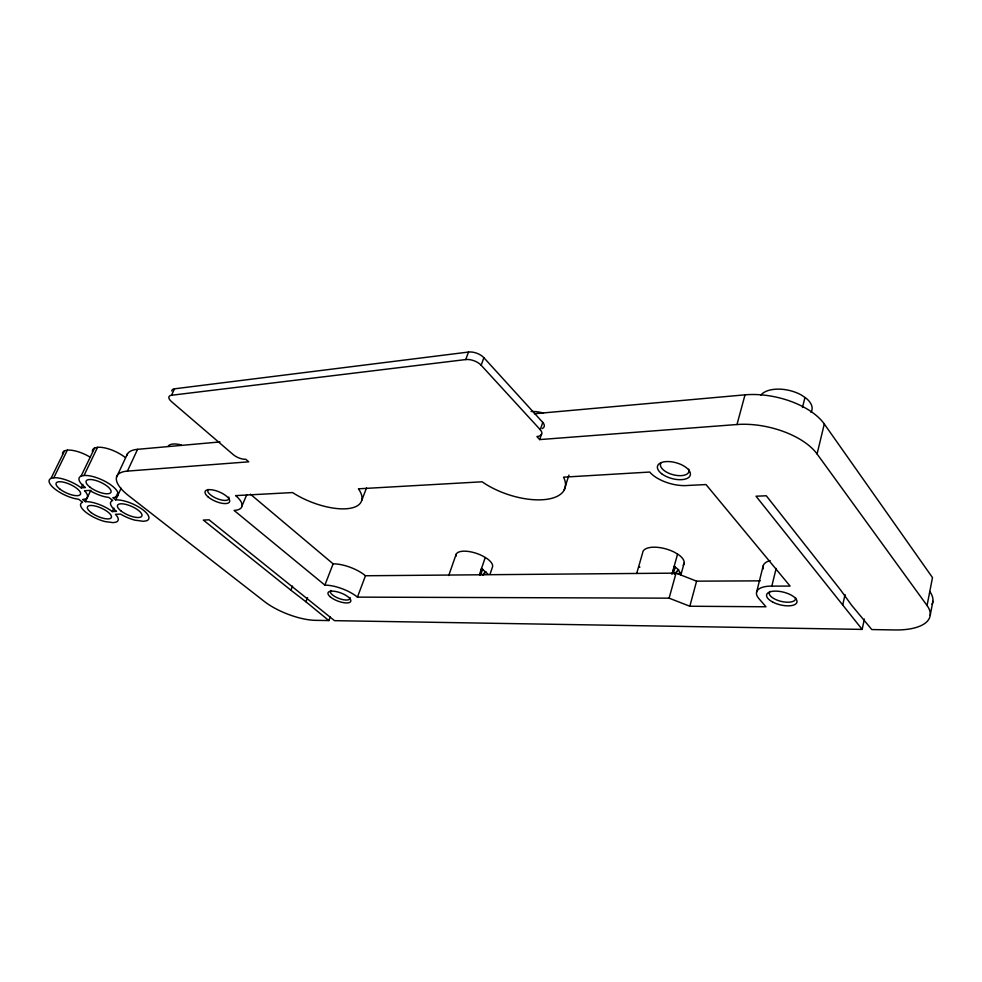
<?xml version="1.0" encoding="UTF-8"?>
<svg xmlns="http://www.w3.org/2000/svg" width="982" height="982" viewBox="0 0 982 982"><rect width="100%" height="100%" fill="white"/><g stroke="black" fill="none" stroke-linecap="round" stroke-linejoin="round"><path stroke-width="1.47" d="M672.842 573.365L674.204 566.233L678.537 569.707L680.857 575.022L684.172 562.993M930.212 615.284L932.9 601.352M864.369 619.065L862.159 629.401L756.03 496.217L766.291 495.775L840.506 589.875L851.48 605.072L871.795 629.56L894.933 629.953A54.697 23.028 12.1 0 0 927.057 605.526L932.495 577.612L824.291 423.991A59.595 30.552 13 0 0 745.019 394.838L534.404 413.729M480.223 574.986L481.524 568.504L488.005 574.151M842.716 605.01L845.036 594.54M927.057 605.526L817.073 453.966L824.291 423.991M771.815 586.119L790.093 586.082L706.009 484.556L688.357 485.427A28.343 13.625 15.4 0 1 650.808 473.263L649.753 472.047L563.533 477.166A52.353 24.01 18.6 0 1 542.211 499.764A52.353 24.01 18.6 0 1 482.113 481.794L358.442 488.815A47.075 19.407 21.8 0 1 345.75 508.799A47.075 19.407 21.8 0 1 292.538 492.559L235.619 495.615A26.526 10.127 23 0 1 234.072 510.407L324.882 585.125A24.305 8.654 20.8 0 1 357.436 597.13L669.11 598.161L689.83 606.238L765.972 606.778L758.534 598.161A26.023 10.912 13.8 0 1 771.815 586.119L776.161 568.431M802.454 407.53L804.97 397.489M756.619 592.097L763.174 565.878M171.789 391.02A9.894 4.198 24.7 0 1 174.514 388.811L468.5 352.047A11.539 5.929 20.1 0 1 483.88 357.706L542.751 422.383L540.284 429.735A11.06 5.352 18.4 0 1 536.884 436.56L539.683 439.592L736.991 424.519L745.019 394.838M689.83 606.238L696.594 581.16L760.228 580.853M671.946 574.347L677.568 554.13M669.11 598.161L676.046 573.12L696.594 581.16M636.68 573.476L642.633 552.866A21.432 9.243 15.8 0 1 653.631 547.195A21.432 9.243 15.8 0 1 674.536 552.277L678.746 554.842A21.432 9.243 15.8 0 1 683.19 565.215M564.036 490.349L568.922 475.116M539.683 439.592L541.512 434.118M673.186 573.562L675.383 566.945M489.993 574.384L492.289 567.547A19.272 7.758 19 0 0 486.385 558.144L482.346 555.812A19.272 7.758 19 0 0 463.885 551.172A19.272 7.758 19 0 0 455.93 556.291M479.425 574.654L485.255 557.494M448.737 575.513L456.164 554.241M480.689 574.765L482.653 569.155M540.284 429.735L481.155 365.243L483.88 357.706M330.283 616.721L328.823 620.563L315.492 620.342A39.17 13.466 21.3 0 1 264.416 601.512L128.679 495.738A43.171 15.859 23.7 0 1 127.427 471.102L248.728 461.822L245.782 459.281A9.476 3.879 23.2 0 1 233.348 454.703L171.469 401.589A9.918 4.161 24.6 0 1 171.531 395.255L465.726 359.559L468.5 352.047M357.436 597.13L365.464 575.759L676.046 573.12M324.882 585.125L333.119 563.852L250.459 494.228M361.683 500.513L366.544 487.931M328.823 620.563L305.918 601.77L307.538 597.645M305.918 601.77L290.893 590.194L292.538 586.045M242.075 505.755L246.801 494.633M171.531 395.255L174.514 388.811M90.393 457.293A20.72 7.537 24.8 0 0 67.341 450.137L64.542 450.824L51.003 478.394A20.904 7.255 24.6 0 0 53.801 488.115A20.904 7.255 24.6 0 0 74.325 498.488L78.72 499.298L82.586 502.219A20.438 7.021 24 0 0 84.931 511.462A20.438 7.021 24 0 0 104.951 521.552L113.163 522.645L116.023 522.142A20.438 7.021 24 0 0 115.471 514.335L120.541 514.089A20.782 7.316 23.8 0 0 135.025 520.19L143.482 521.307L146.478 520.804A20.782 7.316 23.8 0 0 141.113 508.529A20.782 7.316 23.8 0 0 115.692 499.887L121.117 488.263M112.329 511.585L116.502 511.364A20.782 7.316 23.8 0 1 112.746 500.464L108.867 497.481L104.338 496.647A21.26 7.561 24.4 0 1 89.546 490.399L84.489 490.73A20.904 7.255 24.6 0 1 85.422 498.966L82.586 499.531L85.409 501.667A20.438 7.021 24 0 1 112.329 511.585L113.937 508.124M127.427 471.102L137.59 449.326L220.005 441.937M115.692 499.887L112.869 497.714L115.839 497.125L117.705 493.136M116.539 477.154L127.537 453.696M85.409 501.667L90.847 490.251M51.003 478.394L53.801 477.768A20.904 7.255 24.6 0 1 81.211 487.87L85.385 487.588A21.26 7.561 24.4 0 1 81.089 476.123L84.022 475.484L97.549 447.313A21.064 7.868 24.6 0 1 125.254 457.514M81.211 487.87L82.881 484.372M81.089 476.123L94.616 448.025L97.549 447.313M53.801 477.768L67.341 450.137M483.095 575.047L485.857 571.647L482.788 574.617M674.941 574.065L678.537 569.707L674.376 574.04M678.132 573.954L680.403 572.457M862.159 629.401L334.506 620.661L209.068 519.822L203.311 520.067L290.893 590.194M639.601 566.639L639.761 567.351M126.629 455.648A42.864 16.326 23.9 0 1 137.59 449.326M736.991 424.519A60.172 29.841 13.3 0 1 817.073 453.966M465.726 359.559A11.563 5.892 20.1 0 1 481.155 365.243M542.751 422.383A11.035 5.389 18.4 0 1 542.346 428.52M168.229 446.049A19.431 7.672 23.9 0 1 181.167 444.883M810.985 412.354A26.944 14.178 12.5 0 0 806.369 398.447L801.324 394.997A26.944 14.178 12.5 0 0 760.792 395.243M929.782 591.508A54.452 23.335 12 0 1 932.065 604.323M795.469 597.559A13.515 5.696 13.7 0 1 781.046 601.365A13.515 5.696 13.7 0 1 770.048 591.336M688.701 469.175A14.718 7.107 15.3 0 1 674.069 474.969A14.718 7.107 15.3 0 1 661.009 462.841M84.022 475.484A21.26 7.561 24.4 0 1 109.874 484.249A21.26 7.561 24.4 0 1 115.839 497.125M92.431 451.511A21.064 7.868 24.6 0 1 94.616 448.025M62.578 454.224A20.72 7.537 24.8 0 1 64.542 450.824M531.09 411.483A23.494 11.489 18.2 0 1 543.5 413.091M333.119 563.852A24.133 8.924 20.8 0 1 365.464 575.759M763.26 568.873A25.802 11.207 13.5 0 1 770.146 560.562M228.781 497.052A11.489 4.394 23 0 1 217.967 498.979A11.489 4.394 23 0 1 208.074 489.417M350.034 597.522A10.52 3.768 20.8 0 1 339.134 598.529A10.52 3.768 20.8 0 1 330.934 590.477M772.736 602.076A15.614 6.555 13.8 0 0 796.93 602.261A15.614 6.555 13.8 0 0 775.682 591.115A15.614 6.555 13.8 0 0 772.736 602.076M661.598 473.68A17.001 8.175 15.4 0 0 689.622 476.479A17.001 8.175 15.4 0 0 670.485 461.687A17.001 8.175 15.4 0 0 661.598 473.68M89.988 487.17A13.613 4.836 24.4 0 0 110.794 492.547A13.613 4.836 24.4 0 0 94.91 480.223A13.613 4.836 24.4 0 0 89.988 487.17M121.117 511.033A13.306 4.677 23.8 0 0 141.654 516.397A13.306 4.677 23.8 0 0 126.359 504.527A13.306 4.677 23.8 0 0 121.117 511.033M60.062 489.196A13.38 4.64 24.6 0 0 80.364 494.486A13.38 4.64 24.6 0 0 64.505 482.408A13.38 4.64 24.6 0 0 60.062 489.196M91.142 512.579A13.085 4.493 24 0 0 111.175 517.833A13.085 4.493 24 0 0 95.892 506.196A13.085 4.493 24 0 0 91.142 512.579M208.27 497.076A13.257 5.057 23 0 0 229.162 502.403A13.257 5.057 23 0 0 214.653 490.362A13.257 5.057 23 0 0 208.27 497.076M330.418 596.97A12.152 4.333 20.8 0 0 350.058 602.187A12.152 4.333 20.8 0 0 337.722 591.95A12.152 4.333 20.8 0 0 330.418 596.97"/></g></svg>
